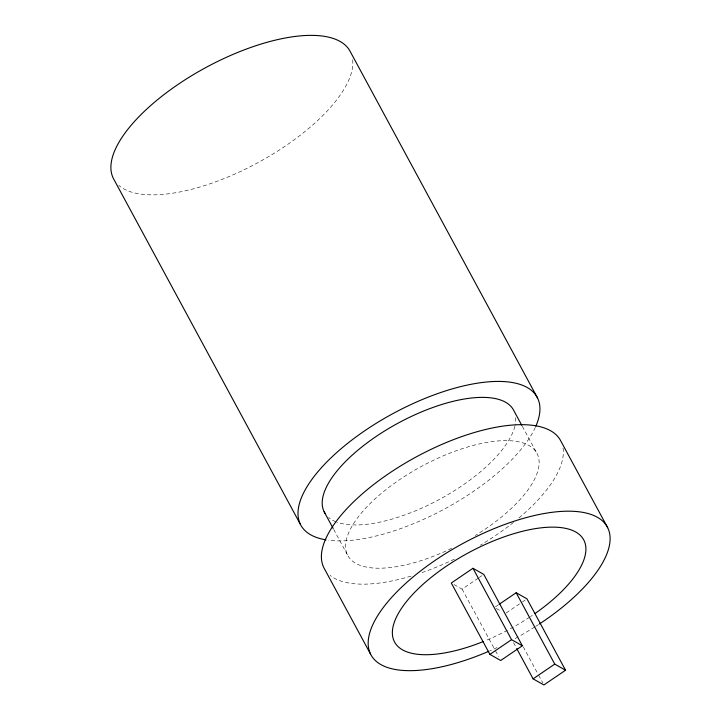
<?xml version="1.0" encoding="UTF-8"?>
<svg xmlns="http://www.w3.org/2000/svg" width="721" height="721" viewBox="0 0 721 721"><rect width="100%" height="100%" fill="white"/><g stroke="black" fill="none" stroke-linecap="round" stroke-linejoin="round"><path stroke-width="0.54" stroke-dasharray="3.6 2.7" d="M454.014 584.542L462.116 589.129L478.347 578.08M479.249 577.467L481.961 575.628M495.408 606.848L498.121 605.009M506.214 612.967L521.544 602.531M522.446 601.918L525.158 600.07M496.309 608.488L501.708 611.543M522.31 426.309L537.19 453.833M523.284 646.818L538.082 674.198M538.614 675.171L542.841 682.994M513.541 642.663L516.182 647.548M462.116 589.129L494.885 649.747M495.417 650.721L498.59 656.588M333.706 529.448L347.531 555.008M532.332 615.383A107.492 43.377 -28.4 0 1 530.521 616.599M529.611 617.203A107.492 43.377 -28.4 0 1 508.449 629.793M507.458 630.316A107.492 43.377 -28.4 0 1 485.251 640.753M451.661 548.357A107.492 43.377 -28.4 0 1 351.235 527.565A107.492 43.377 -28.4 0 1 510.657 440.774A107.492 43.377 -28.4 0 1 475.319 535.478M563.038 448.065A134.358 54.219 -28.4 0 1 518.534 518.291M513.496 522.392A134.358 54.219 -28.4 0 1 480.303 545.211M454.401 559.145A134.358 54.219 -28.4 0 1 421.379 572.789M411.033 576.124A134.358 54.219 -28.4 0 1 330.128 575.385M535.333 427.346A134.358 54.219 -28.4 0 1 445.821 508.278A134.358 54.219 -28.4 0 1 328.379 540.218M352.677 59.834A134.358 54.219 -28.4 0 1 256.685 163.334A134.358 54.219 -28.4 0 1 118.74 185.333M515.695 417.729A107.492 43.377 -28.4 0 1 515.091 425.246M514.866 426.237A107.492 43.377 -28.4 0 1 439.17 499.554A107.492 43.377 -28.4 0 1 336.77 522.112M335.824 521.743A107.492 43.377 -28.4 0 1 328.659 517.498M538.542 624.557A134.358 54.219 -28.4 0 1 535.73 626.378M534.784 626.982A134.358 54.219 -28.4 0 1 519.21 636.264M518.219 636.823A134.358 54.219 -28.4 0 1 514.262 638.986M497.084 647.593A134.358 54.219 -28.4 0 1 489.901 650.82"/><path stroke-width="1.08" d="M472.967 568.283L451.31 583.019L489.901 654.389L500.707 660.499L522.355 645.773L483.764 574.394L472.967 568.283L511.559 639.662L522.355 645.773M499.022 604.396L516.164 592.734L526.961 598.845L565.552 670.224L543.895 684.95L533.098 678.84L516.714 648.53M489.901 654.389L511.559 639.662M533.098 678.84L554.746 664.104L565.552 670.224M537.515 397.929L350.406 51.885A134.358 54.219 -28.4 0 0 207.729 66.53A134.358 54.219 -28.4 0 0 113.323 178.348L300.432 524.401M607.677 527.7L560.902 441.189A134.358 54.219 -28.4 0 0 418.225 455.834A134.358 54.219 -28.4 0 0 323.819 567.652L370.594 654.163M521.779 425.327L513.803 410.573A107.492 43.377 -28.4 0 0 397.424 423.506A107.492 43.377 -28.4 0 0 325.162 513.532M516.164 592.734L554.746 664.104M324.144 511.748L333.174 528.466M483.241 641.564A107.492 43.377 -28.4 0 1 399.966 610.732A107.492 43.377 -28.4 0 1 554.206 527.15A107.492 43.377 -28.4 0 1 535.117 613.454M488.883 651.261A134.358 54.219 -28.4 0 1 376.885 616.987A134.358 54.219 -28.4 0 1 572.636 511.279A134.358 54.219 -28.4 0 1 539.47 623.944M325.973 539.858A134.358 54.219 -28.4 0 1 393.017 413.557A134.358 54.219 -28.4 0 1 535.829 426.237"/></g></svg>
